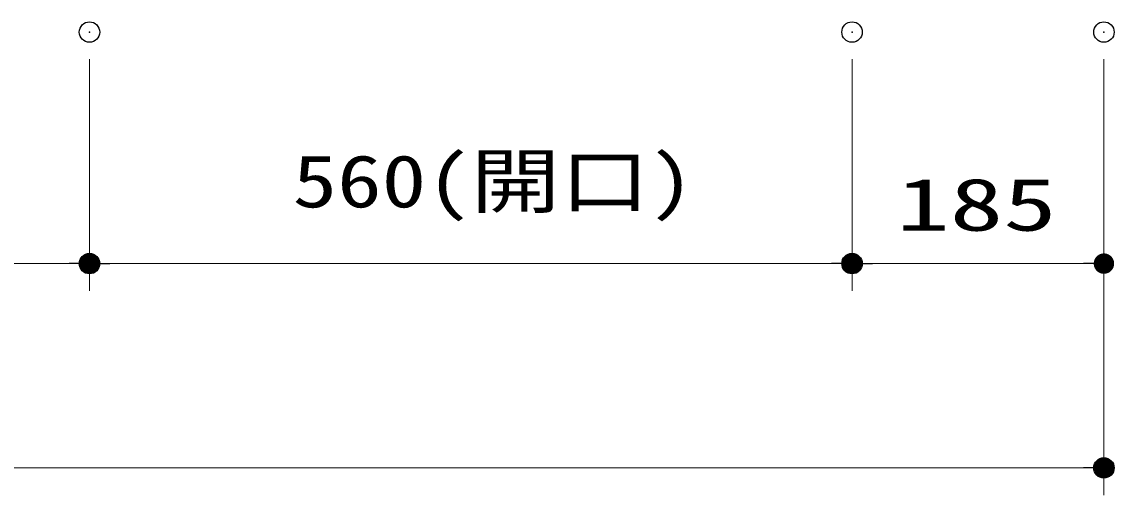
# Model space of a CAD drawing. Units: millimetres, scale not verified. Extents: x -9797 to 9797, y -4555 to 4555.
# Drawn here: x -5569 to -4767, y 590 to 938 of the extents above; entities that cross this region are included whole.
import ezdxf
from ezdxf.enums import TextEntityAlignment as Align

# ---------------------------------------------------------------- set-up
doc = ezdxf.new("R2010")
doc.units = ezdxf.units.MM
doc.header["$LTSCALE"] = 30
doc.header["$PDMODE"] = 32
doc.header["$PDSIZE"] = 15
for name, color, linetype, lineweight in [('0-1_0', 7, 'Continuous', 25), ('0-3_寸法ﾚｲﾔｰ', 30, 'Continuous', 13), ('0-4_DEFPOINTS', 7, 'Continuous', 25)]:
    doc.layers.add(name, color=color, linetype=linetype, lineweight=lineweight)
doc.styles.add('ＭＳ ゴシック', font='')
doc.styles.get('ＭＳ ゴシック').set_extended_font_data('MS Gothic')

# ---------------------------------------------------------------- blocks, each defined once
blk = doc.blocks.new('_DOT')
at = {"layer": '0-1_0', "color": 30}
blk.add_line((-15, 0), (-30, 0), dxfattribs=at)
for points in [[(0, 0), (-15, 0), (-14.88, 1.88)], [(0, 0), (-14.88, -1.88), (-15, 0)], [(0, 0), (-14.88, 1.88), (-14.53, 3.73)], [(0, 0), (-14.53, -3.73), (-14.88, -1.88)], [(0, 0), (-14.53, 3.73), (-13.95, 5.52)], [(0, 0), (-13.95, -5.52), (-14.53, -3.73)], [(0, 0), (-13.95, 5.52), (-13.14, 7.23)], [(0, 0), (-13.14, -7.23), (-13.95, -5.52)], [(0, 0), (-13.14, 7.23), (-12.14, 8.82)], [(0, 0), (-12.14, -8.82), (-13.14, -7.23)], [(0, 0), (-12.14, 8.82), (-10.93, 10.27)], [(0, 0), (-10.93, -10.27), (-12.14, -8.82)], [(0, 0), (-10.93, 10.27), (-9.56, 11.56)], [(0, 0), (-9.56, -11.56), (-10.93, -10.27)], [(0, 0), (-9.56, 11.56), (-8.04, 12.66)], [(0, 0), (-8.04, -12.66), (-9.56, -11.56)], [(0, 0), (-8.04, 12.66), (-6.39, 13.57)], [(0, 0), (-6.39, -13.57), (-8.04, -12.66)], [(0, 0), (-6.39, 13.57), (-4.64, 14.27)], [(0, 0), (-4.64, -14.27), (-6.39, -13.57)], [(0, 0), (-4.64, 14.27), (-2.81, 14.73)], [(0, 0), (-2.81, -14.73), (-4.64, -14.27)], [(0, 0), (-2.81, 14.73), (-0.94, 14.97)], [(0, 0), (-0.94, -14.97), (-2.81, -14.73)], [(0, 0), (-0.94, 14.97), (0.94, 14.97)], [(0, 0), (0.94, -14.97), (-0.94, -14.97)], [(0, 0), (0.94, 14.97), (2.81, 14.73)], [(0, 0), (2.81, 14.73), (4.64, 14.27)], [(0, 0), (4.64, 14.27), (6.39, 13.57)], [(0, 0), (6.39, 13.57), (8.04, 12.66)], [(0, 0), (8.04, 12.66), (9.56, 11.56)], [(0, 0), (9.56, 11.56), (10.93, 10.27)], [(0, 0), (10.93, 10.27), (12.14, 8.82)], [(0, 0), (12.14, 8.82), (13.14, 7.23)], [(0, 0), (13.14, 7.23), (13.95, 5.52)], [(0, 0), (13.95, 5.52), (14.53, 3.73)], [(0, 0), (14.53, 3.73), (14.88, 1.88)], [(0, 0), (14.88, 1.88), (15, 0)], [(0, 0), (2.81, -14.73), (0.94, -14.97)], [(0, 0), (4.64, -14.27), (2.81, -14.73)], [(0, 0), (6.39, -13.57), (4.64, -14.27)], [(0, 0), (8.04, -12.66), (6.39, -13.57)], [(0, 0), (9.56, -11.56), (8.04, -12.66)], [(0, 0), (10.93, -10.27), (9.56, -11.56)], [(0, 0), (12.14, -8.82), (10.93, -10.27)], [(0, 0), (13.14, -7.23), (12.14, -8.82)], [(0, 0), (13.95, -5.52), (13.14, -7.23)], [(0, 0), (14.53, -3.73), (13.95, -5.52)], [(0, 0), (14.88, -1.88), (14.53, -3.73)], [(0, 0), (15, 0), (14.88, -1.88)]]:
    blk.add_solid(points, dxfattribs=at)

msp = doc.modelspace()

# ---------------------------------------------------------------- linework, layer by layer
at = {"layer": '0-3_寸法ﾚｲﾔｰ'}
for p, q in [((-5519.06, 910), (-5519.06, 740)), ((-5519.06, 910), (-5519.06, 740)), ((-4959.06, 910), (-4959.06, 740)), ((-4959.06, 910), (-4959.06, 740)), ((-4774.06, 910), (-4774.06, 590)), ((-4774.06, 910), (-4774.06, 740)), ((-6467.56, 760), (-5534.06, 760)), ((-4974.06, 760), (-5504.06, 760)), ((-4789.06, 760), (-4944.06, 760)), ((-7459.06, 610), (-4789.06, 610))]:
    msp.add_line(p, q, dxfattribs=at)
at = {"layer": '0-4_DEFPOINTS'}
for p in [(-5519.06, 930), (-4959.06, 930), (-4774.06, 930), (-5519.06, 760), (-4959.06, 760), (-4774.06, 610)]:
    msp.add_point(p, dxfattribs=at)

# ---------------------------------------------------------------- block references
at = {"layer": '0-3_寸法ﾚｲﾔｰ', "xscale": 0.5, "yscale": 0.5}
for p in [(-5519.06, 760), (-4959.06, 760), (-4774.06, 760), (-4774.06, 610)]:
    msp.add_blockref('_DOT', p, dxfattribs=at)
at = {"layer": '0-3_寸法ﾚｲﾔｰ', "xscale": 0.5, "yscale": 0.5, "rotation": 180}
for p in [(-5519.06, 760), (-4959.06, 760)]:
    msp.add_blockref('_DOT', p, dxfattribs=at)

# ---------------------------------------------------------------- texts
at = {"layer": '0-3_寸法ﾚｲﾔｰ', "style": 'ＭＳ ゴシック'}
for s, width, p in [('560(開口)', 1.25, (-5369.92, 789.74)), ('185', 1.5, (-4926.56, 772.6))]:
    msp.add_text(s, height=38.49, dxfattribs=dict(at, width=width)).set_placement(p, align=Align.BOTTOM_LEFT)

doc.saveas('drawing.dxf')
